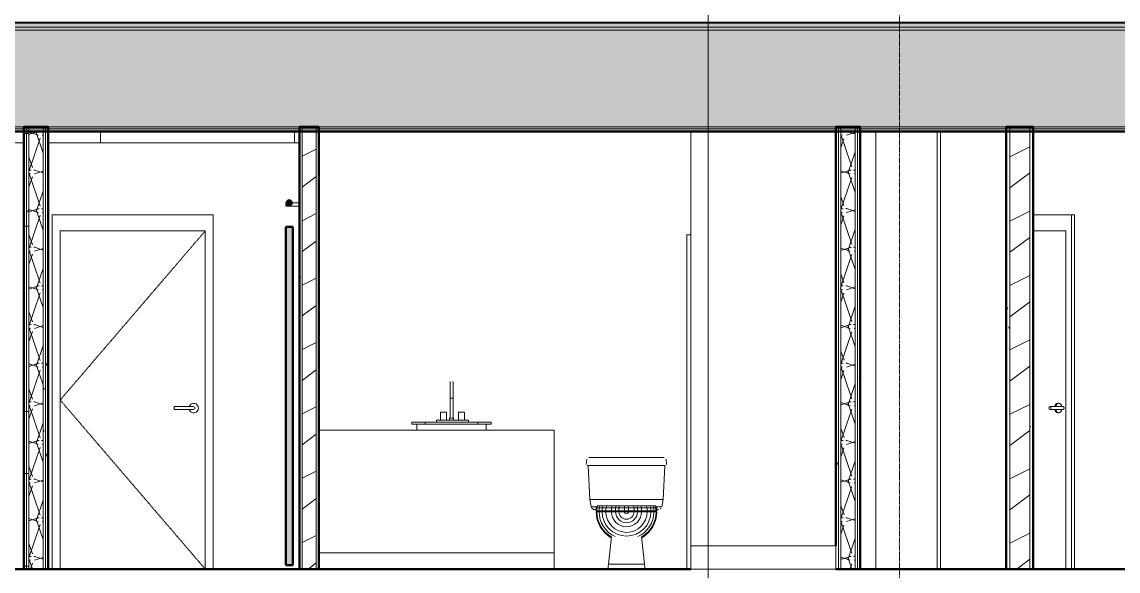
# Model space of a CAD drawing. Header units: inches. Extents: x -4168 to 1833, y -300 to 637.
# Drawn here: x -2718.2 to -2446.1, y -0.5 to 135.9 of the extents above; entities that cross this region are included whole.
import ezdxf

# ---------------------------------------------------------------- set-up
doc = ezdxf.new("R2010")
doc.units = ezdxf.units.IN
doc.header["$MEASUREMENT"] = 0
for name, pattern in [('Aligning Line 1_8_', [0.25, 0.125, -0.125]), ('Dash 1_16_', [0.125, 0.0625, -0.0625]), ('Grid Line 1_2_', [0.875, 0.5, -0.125, 0.125, -0.125])]:
    doc.linetypes.add(name, pattern=pattern)
for name, color, linetype, lineweight in [('0-1', 7, 'Continuous', 5), ('0-2', 7, 'Continuous', 13), ('0-3', 55, 'Continuous', 9), ('A-DOOR-2', 135, 'Continuous', 13), ('A-DOOR-3', 10, 'Continuous', 50), ('A-DOOR-4', 250, 'Continuous', 9), ('A-DOOR-8', 250, 'Dash 1_16_', 9), ('A-DOOR-FRAM-1', 250, 'Continuous', 9), ('A-FLOR-1', 8, 'Continuous', 5), ('A-FLOR-2', 31, 'Continuous', 5), ('A-FLOR-3', 251, 'Continuous', 5), ('A-FLOR-7', 192, 'Continuous', 50), ('A-FLOR-LEVL-1', 51, 'Grid Line 1_2_', 9), ('A-FLOR-MCUT', 51, 'Continuous', 13), ('A-FLOR-PATT-1', 8, 'Continuous', 9), ('A-WALL-1', 10, 'Continuous', 50), ('A-WALL-2', 7, 'Continuous', 13), ('A-WALL-3', 135, 'Continuous', 13), ('A-WALL-PATT-1', 250, 'Continuous', 9), ('A-WALL-PATT-2', 253, 'Continuous', 9), ('G-ANNO-SYMB', 111, 'Aligning Line 1_8_', 9), ('G-ANNO-SYMB-1', 111, 'Continuous', 9), ('I-WALL-1', 10, 'Continuous', 50), ('I-WALL-2', 135, 'Continuous', 13), ('P-SANR-FIXT-1', 55, 'Continuous', 9), ('Q-CASE-1', 55, 'Continuous', 9), ('S-GRID-1', 1, 'Grid Line 1_2_', 9)]:
    doc.layers.add(name, color=color, linetype=linetype, lineweight=lineweight)
pattern_1 = [(0, (-3769.654, 146.633), (30.72, 7.68), [1.267, -21.773, 1.267, -21.773, -122.88]), (0, (-3769.654, 146.633), (30.72, 7.68), [-46.08, 1.267, -44.813, 1.267, -21.773, -53.76]), (0, (-3769.654, 146.633), (30.72, 7.68), [-115.2, 1.267, -14.093, 1.267, -37.133]), (120, (-3758.134, 150.473), (-22.011075, 22.7643), [1.267, -21.773, 1.267, -21.773, -122.88]), (120, (-3758.134, 150.473), (-22.011075, 22.7643), [-46.08, 1.267, -44.813, 1.267, -21.773, -53.76]), (120, (-3758.134, 150.473), (-22.011075, 22.7643), [-115.2, 1.267, -14.093, 1.267, -37.133]), (240, (-3754.294, 165.833), (-8.708925, -30.4443), [1.267, -21.773, 1.267, -21.773, -122.88]), (240, (-3754.294, 165.833), (-8.708925, -30.4443), [-46.08, 1.267, -44.813, 1.267, -21.773, -53.76]), (240, (-3754.294, 165.833), (-8.708925, -30.4443), [-115.2, 1.267, -14.093, 1.267, -37.133])]
pattern_2 = [(216.87, (-3763.257, 162.627), (47.980943, 31.987086), [7.997, -71.971]), (206.565, (-3753.661, 157.829), (-15.993714, -15.994133), [17.881, -17.881]), (198.435, (-3753.661, 149.832), (-31.98674, -15.99388), [10.115, -40.461])]
pattern_3 = [(161.57, (-3769.174, 147.113), (-3.8399538, -1.54e-05), [0, -27.322, 3.034, 0]), (18.43, (-3770.134, 147.113), (-3.8399538, 1.54e-05), [0, -27.322, 3.034, 0]), (108.43, (-3769.174, 147.113), (1.919622, -9.6005246), [9.106, -21.25]), (71.57, (-3770.134, 147.113), (1.919622, 9.6005246), [9.106, -21.25])]

# ---------------------------------------------------------------- blocks, each defined once
blk = doc.blocks.new('Interior_barn_door_18732 - Interior_barn_door_18732-1655839-BUILDING SECTION - NORTH_SOUTH THRU PARKING RAMP - LOOKING WEST')
at = {"layer": 'A-DOOR-2'}
for points in [[(-2651.85, 90.37), (-2651.4, 90.56), (-2651.22, 91), (-2651.4, 91.44), (-2651.85, 91.62), (-2652.29, 91.44), (-2652.46, 90.96), (-2652.29, 90.56)], [(-2650.97, 1), (-2650.97, 85), (-2652.72, 85), (-2652.72, 1)]]:
    blk.add_hatch(color=256, dxfattribs=at).paths.add_polyline_path(points, flags=0)
for p, q in [((-2652.74, 90.96), (-2652.46, 90.96)), ((-2652.74, 90.96), (-2652.74, 90.15)), ((-2649.27, 90.15), (-2652.74, 90.15)), ((-2651.24, 90.96), (-2649.27, 90.96))]:
    blk.add_line(p, q, dxfattribs=at)
at = {"layer": 'A-DOOR-3'}
for p, q in [((-2650.97, 85), (-2652.72, 85)), ((-2652.72, 85), (-2652.72, 1)), ((-2650.97, 1), (-2650.97, 85)), ((-2652.72, 1), (-2650.97, 1))]:
    blk.add_line(p, q, dxfattribs=at)
for start, end in [(90, 270), (270, 90)]:
    blk.add_arc((-2651.85, 91), 0.625, start, end, dxfattribs=at)
blk = doc.blocks.new('M_Sink Vanity-Square - 500 x 440mm-1372835-BUILDING SECTION - NORTH_SOUTH THRU PARKING RAMP - LOOKING WEST')
at = {"layer": 'P-SANR-FIXT-1'}
for p, q in [((-2360.08, 46.39), (-2360.08, 46.4)), ((-2359.33, 46.41), (-2359.33, 46.39)), ((-2360.08, 45.19), (-2360.08, 37.5)), ((-2360.08, 43.87), (-2360.08, 42.5)), ((-2359.33, 37.5), (-2359.33, 45.19)), ((-2359.33, 42.5), (-2359.33, 43.87)), ((-2359.71, 42.5), (-2360.07, 42.5)), ((-2359.34, 42.5), (-2359.71, 42.5)), ((-2362.46, 39), (-2362.46, 36.99)), ((-2362.46, 39), (-2360.96, 39)), ((-2360.96, 36.99), (-2360.96, 39)), ((-2357.96, 39), (-2357.96, 36.99)), ((-2357.96, 39), (-2356.46, 39)), ((-2356.46, 36.99), (-2356.46, 39)), ((-2369.58, 36.5), (-2369.58, 36)), ((-2369.55, 36.5), (-2366.23, 36.5)), ((-2369.55, 36.5), (-2369.55, 36)), ((-2366.23, 36), (-2369.55, 36)), ((-2368.3, 36), (-2368.3, 34.5)), ((-2366.23, 36.5), (-2353.18, 36.5)), ((-2366.23, 36.5), (-2366.23, 36)), ((-2353.18, 36), (-2366.23, 36)), ((-2363.46, 36.99), (-2363.46, 36.5)), ((-2363.44, 36.99), (-2362.71, 36.99)), ((-2362.71, 36.99), (-2361.71, 36.99)), ((-2361.71, 36.99), (-2357.21, 36.99)), ((-2360.21, 37.5), (-2360.21, 36.99)), ((-2360.21, 37.5), (-2359.21, 37.5)), ((-2359.21, 36.99), (-2359.21, 37.5)), ((-2357.21, 36.99), (-2356.21, 36.99)), ((-2356.21, 36.99), (-2355.48, 36.99)), ((-2355.46, 36.5), (-2355.46, 36.99)), ((-2353.18, 36.5), (-2349.86, 36.5)), ((-2353.18, 36), (-2353.18, 36.5)), ((-2349.86, 36), (-2353.18, 36)), ((-2351.11, 34.5), (-2351.11, 36)), ((-2349.86, 36.5), (-2349.86, 36)), ((-2349.83, 36), (-2349.83, 36.5))]:
    blk.add_line(p, q, dxfattribs=at)
at = {"layer": 'P-SANR-FIXT-1', "flags": 128}
for points in [[(-2360.08, 46.43), (-2360.07, 46.45), (-2360.07, 46.46), (-2360.07, 46.48), (-2360.06, 46.49), (-2360.06, 46.51), (-2360.05, 46.52), (-2360.05, 46.53), (-2360.04, 46.55), (-2360.03, 46.56), (-2360.02, 46.57)], [(-2360.08, 46.37), (-2360.08, 46.37), (-2360.08, 46.37), (-2360.08, 46.36), (-2360.08, 46.34), (-2360.08, 46.33), (-2360.08, 46.3), (-2360.08, 46.28), (-2360.08, 46.25), (-2360.08, 46.21), (-2360.08, 46.18), (-2360.08, 46.14), (-2360.08, 46.09), (-2360.08, 46.04), (-2360.08, 45.99), (-2360.08, 45.94), (-2360.08, 45.88), (-2360.08, 45.82), (-2360.08, 45.75), (-2360.08, 45.69), (-2360.08, 45.62), (-2360.08, 45.54), (-2360.08, 45.47), (-2360.08, 45.39), (-2360.08, 45.31), (-2360.08, 45.23), (-2360.08, 45.14), (-2360.08, 45.05), (-2360.08, 44.96), (-2360.08, 44.87), (-2360.08, 44.78), (-2360.08, 44.69), (-2360.08, 44.59), (-2360.08, 44.5), (-2360.08, 44.4), (-2360.08, 44.3), (-2360.08, 44.2), (-2360.08, 44.1), (-2360.08, 44), (-2360.08, 43.9), (-2360.08, 43.87)], [(-2359.39, 46.58), (-2359.38, 46.56), (-2359.38, 46.55), (-2359.37, 46.54), (-2359.36, 46.52), (-2359.36, 46.51), (-2359.35, 46.5), (-2359.35, 46.48), (-2359.34, 46.47), (-2359.34, 46.45), (-2359.34, 46.44), (-2359.33, 46.42)], [(-2359.33, 43.87), (-2359.33, 43.97), (-2359.33, 44.07), (-2359.33, 44.17), (-2359.33, 44.27), (-2359.33, 44.37), (-2359.33, 44.47), (-2359.33, 44.57), (-2359.33, 44.66), (-2359.33, 44.76), (-2359.33, 44.85), (-2359.33, 44.94), (-2359.33, 45.03), (-2359.33, 45.12), (-2359.33, 45.2), (-2359.33, 45.29), (-2359.33, 45.37), (-2359.33, 45.45), (-2359.33, 45.52), (-2359.33, 45.6), (-2359.33, 45.67), (-2359.33, 45.74), (-2359.33, 45.8), (-2359.33, 45.86), (-2359.33, 45.92), (-2359.33, 45.98), (-2359.33, 46.03), (-2359.33, 46.08), (-2359.33, 46.13), (-2359.33, 46.17), (-2359.33, 46.21), (-2359.33, 46.24), (-2359.33, 46.27), (-2359.33, 46.3), (-2359.33, 46.32), (-2359.33, 46.34), (-2359.33, 46.35), (-2359.33, 46.36), (-2359.33, 46.37), (-2359.33, 46.37), (-2359.33, 46.37)], [(-2360.08, 45.19), (-2360.08, 45.23), (-2360.08, 45.28), (-2360.08, 45.33), (-2360.08, 45.38), (-2360.08, 45.42), (-2360.08, 45.47), (-2360.08, 45.52), (-2360.08, 45.56), (-2360.08, 45.61), (-2360.08, 45.65), (-2360.08, 45.69), (-2360.08, 45.74), (-2360.08, 45.78), (-2360.08, 45.82), (-2360.08, 45.86), (-2360.08, 45.9), (-2360.08, 45.93), (-2360.08, 45.97), (-2360.08, 46.01), (-2360.08, 46.04), (-2360.08, 46.07), (-2360.08, 46.1), (-2360.08, 46.13), (-2360.08, 46.16)], [(-2359.33, 46.14), (-2359.33, 46.11), (-2359.33, 46.08), (-2359.33, 46.05), (-2359.33, 46.01), (-2359.33, 45.98), (-2359.33, 45.94), (-2359.33, 45.91), (-2359.33, 45.87), (-2359.33, 45.83), (-2359.33, 45.79), (-2359.33, 45.75), (-2359.33, 45.7), (-2359.33, 45.66), (-2359.33, 45.62), (-2359.33, 45.57), (-2359.33, 45.53), (-2359.33, 45.48), (-2359.33, 45.44), (-2359.33, 45.39), (-2359.33, 45.34), (-2359.33, 45.3), (-2359.33, 45.25), (-2359.33, 45.2), (-2359.33, 45.19)]]:
    blk.add_lwpolyline(points, dxfattribs=at)
blk = doc.blocks.new('Toilet-Domestic-3D - Toilet-Domestic-3D-V19-BUILDING SECTION - NORTH_SOUTH THRU PARKING RAMP - LOOKING WEST')
at = {"layer": 'P-SANR-FIXT-1'}
for p, q in [((-2577.99, 27.29), (-2578.1, 26.02)), ((-2576.62, 27.75), (-2574.37, 27.75)), ((-2576.62, 27.75), (-2574.37, 27.75)), ((-2561.87, 27.75), (-2574.37, 27.75)), ((-2561.38, 27.75), (-2560.67, 27.75)), ((-2561.38, 27.75), (-2560.67, 27.75)), ((-2559.63, 27.75), (-2559.12, 27.75)), ((-2559.63, 27.75), (-2559.12, 27.75)), ((-2558.15, 26.02), (-2558.26, 27.29)), ((-2577.62, 25.75), (-2577.24, 17.25)), ((-2574.37, 25.75), (-2561.87, 25.75)), ((-2559.01, 17.25), (-2558.62, 25.75)), ((-2577.24, 17.25), (-2576.88, 15.49)), ((-2577.24, 17.25), (-2574.37, 17.25)), ((-2574.37, 17.25), (-2561.87, 17.25)), ((-2561.87, 17.25), (-2559.01, 17.25)), ((-2559.37, 15.49), (-2559.01, 17.25)), ((-2576.88, 15.49), (-2575.52, 15.49)), ((-2575.62, 15.24), (-2575.37, 15.75)), ((-2575.62, 15.25), (-2575.45, 15.25)), ((-2575.62, 14.5), (-2575.62, 15.25)), ((-2575.45, 15.24), (-2575.62, 15.24)), ((-2575.45, 14.5), (-2575.62, 14.5)), ((-2575.62, 14.25), (-2575.45, 14.25)), ((-2575.45, 15.24), (-2575.2, 15.75)), ((-2575.45, 15.25), (-2574.91, 15.25)), ((-2574.91, 15.24), (-2575.45, 15.24)), ((-2575.45, 14.5), (-2575.45, 15.24)), ((-2574.91, 14.5), (-2575.45, 14.5)), ((-2575.45, 14.25), (-2574.91, 14.25)), ((-2575.37, 15.75), (-2575.2, 15.75)), ((-2575.2, 15.75), (-2574.67, 15.75)), ((-2574.91, 15.24), (-2574.67, 15.75)), ((-2574.91, 15.25), (-2574.18, 15.25)), ((-2574.91, 14.5), (-2574.91, 15.25)), ((-2574.18, 15.24), (-2574.91, 15.24)), ((-2574.18, 14.5), (-2574.91, 14.5)), ((-2574.91, 14.25), (-2574.18, 14.25)), ((-2574.67, 15.75), (-2573.95, 15.75)), ((-2574.18, 15.24), (-2573.95, 15.75)), ((-2574.18, 15.25), (-2573.25, 15.25)), ((-2574.18, 14.5), (-2574.18, 15.25)), ((-2573.25, 15.24), (-2574.18, 15.24)), ((-2573.25, 14.5), (-2574.18, 14.5)), ((-2574.18, 14.25), (-2573.25, 14.25)), ((-2573.95, 15.75), (-2573.03, 15.75)), ((-2573.25, 15.24), (-2573.03, 15.75)), ((-2573.25, 15.25), (-2571.86, 15.25)), ((-2571.86, 15.24), (-2573.25, 15.24)), ((-2573.25, 14.5), (-2573.25, 15.24)), ((-2571.86, 14.5), (-2573.25, 14.5)), ((-2573.25, 14.25), (-2571.86, 14.25)), ((-2573.03, 15.75), (-2571.67, 15.75)), ((-2571.86, 15.25), (-2571.67, 15.75)), ((-2571.86, 15.25), (-2570.86, 15.25)), ((-2570.86, 15.24), (-2571.86, 15.24)), ((-2571.86, 14.5), (-2571.86, 15.24)), ((-2570.86, 14.5), (-2571.86, 14.5)), ((-2571.86, 14.25), (-2570.86, 14.25)), ((-2571.67, 15.75), (-2570.71, 15.75)), ((-2570.86, 15.25), (-2570.71, 15.75)), ((-2570.86, 15.25), (-2570, 15.25)), ((-2570.86, 14.5), (-2570.86, 15.25)), ((-2570, 15.24), (-2570.86, 15.24)), ((-2570, 14.5), (-2570.86, 14.5)), ((-2570.86, 14.25), (-2570, 14.25)), ((-2570.71, 15.75), (-2569.89, 15.75)), ((-2570, 15.25), (-2569.89, 15.75)), ((-2570, 15.25), (-2568.62, 15.25)), ((-2568.62, 15.24), (-2570, 15.24)), ((-2570, 14.5), (-2570, 15.24)), ((-2568.62, 14.5), (-2570, 14.5)), ((-2570, 14.25), (-2568.62, 14.25)), ((-2569.89, 15.75), (-2568.58, 15.75)), ((-2568.62, 15.25), (-2568.58, 15.75)), ((-2568.62, 15.25), (-2567.62, 15.25)), ((-2568.62, 14.5), (-2568.62, 15.25)), ((-2567.62, 15.24), (-2568.62, 15.24)), ((-2567.62, 14.5), (-2568.62, 14.5)), ((-2568.62, 14.25), (-2568.12, 14.25)), ((-2568.58, 15.75), (-2567.67, 15.75)), ((-2568.12, 14.25), (-2567.62, 14.25)), ((-2567.62, 15.25), (-2567.67, 15.75)), ((-2567.67, 15.75), (-2566.36, 15.75)), ((-2567.62, 15.25), (-2566.25, 15.25)), ((-2566.25, 15.24), (-2567.62, 15.24)), ((-2567.62, 14.5), (-2567.62, 15.24)), ((-2566.25, 14.5), (-2567.62, 14.5)), ((-2567.62, 14.25), (-2566.25, 14.25)), ((-2566.25, 15.25), (-2566.36, 15.75)), ((-2566.36, 15.75), (-2565.54, 15.75)), ((-2566.25, 15.25), (-2565.38, 15.25)), ((-2566.25, 14.5), (-2566.25, 15.25)), ((-2565.38, 15.24), (-2566.25, 15.24)), ((-2565.38, 14.5), (-2566.25, 14.5)), ((-2566.25, 14.25), (-2565.38, 14.25)), ((-2565.39, 15.25), (-2565.54, 15.75)), ((-2565.54, 15.75), (-2564.58, 15.75)), ((-2565.38, 15.25), (-2564.38, 15.25)), ((-2565.38, 14.5), (-2565.38, 15.25)), ((-2564.38, 15.24), (-2565.38, 15.24)), ((-2564.38, 14.5), (-2565.38, 14.5)), ((-2565.38, 14.25), (-2564.38, 14.25)), ((-2564.39, 15.25), (-2564.58, 15.75)), ((-2564.58, 15.75), (-2563.21, 15.75)), ((-2564.38, 15.25), (-2563, 15.25)), ((-2564.38, 14.5), (-2564.38, 15.25)), ((-2563, 15.24), (-2564.38, 15.24)), ((-2563, 14.5), (-2564.38, 14.5)), ((-2564.38, 14.25), (-2563, 14.25)), ((-2563, 15.24), (-2563.21, 15.75)), ((-2563.21, 15.75), (-2562.3, 15.75)), ((-2563, 15.25), (-2562.06, 15.25)), ((-2562.06, 15.24), (-2563, 15.24)), ((-2563, 14.5), (-2563, 15.24)), ((-2562.06, 14.5), (-2563, 14.5)), ((-2563, 14.25), (-2562.06, 14.25)), ((-2562.06, 15.24), (-2562.3, 15.75)), ((-2562.3, 15.75), (-2561.57, 15.75)), ((-2562.06, 15.25), (-2561.34, 15.25)), ((-2562.06, 14.5), (-2562.06, 15.25)), ((-2561.34, 15.24), (-2562.06, 15.24)), ((-2561.34, 14.5), (-2562.06, 14.5)), ((-2562.06, 14.25), (-2561.34, 14.25)), ((-2561.34, 15.24), (-2561.57, 15.75)), ((-2561.57, 15.75), (-2561.05, 15.75)), ((-2561.34, 15.25), (-2560.8, 15.25)), ((-2560.8, 15.24), (-2561.34, 15.24)), ((-2561.34, 14.5), (-2561.34, 15.24)), ((-2560.8, 14.5), (-2561.34, 14.5)), ((-2561.34, 14.25), (-2560.8, 14.25)), ((-2560.8, 15.24), (-2561.05, 15.75)), ((-2561.05, 15.75), (-2560.87, 15.75)), ((-2560.62, 15.24), (-2560.87, 15.75)), ((-2560.8, 15.25), (-2560.62, 15.25)), ((-2560.8, 14.5), (-2560.8, 15.25)), ((-2560.62, 15.24), (-2560.8, 15.24)), ((-2560.62, 14.5), (-2560.8, 14.5)), ((-2560.8, 14.25), (-2560.62, 14.25)), ((-2560.73, 15.49), (-2559.37, 15.49)), ((-2560.62, 14.5), (-2560.62, 15.25)), ((-2571.87, 8.12), (-2572.62, 1.25)), ((-2563.62, 1.25), (-2564.37, 8.12)), ((-2572.62, 1.25), (-2572.76, 0)), ((-2572.4, 1.25), (-2572.62, 1.25)), ((-2572.62, 1.25), (-2572.4, 1.25)), ((-2571.76, 1.25), (-2572.4, 1.25)), ((-2572.4, 1.25), (-2571.76, 1.25)), ((-2570.77, 1.25), (-2571.76, 1.25)), ((-2571.76, 1.25), (-2570.77, 1.25)), ((-2569.51, 1.25), (-2570.77, 1.25)), ((-2570.77, 1.25), (-2569.51, 1.25)), ((-2568.12, 1.25), (-2569.51, 1.25)), ((-2569.51, 1.25), (-2568.12, 1.25)), ((-2566.73, 1.25), (-2568.12, 1.25)), ((-2568.12, 1.25), (-2563.84, 1.25)), ((-2565.48, 1.25), (-2566.73, 1.25)), ((-2564.48, 1.25), (-2565.48, 1.25)), ((-2563.84, 1.25), (-2564.48, 1.25)), ((-2563.62, 1.25), (-2563.84, 1.25)), ((-2563.84, 1.25), (-2563.62, 1.25)), ((-2563.49, 0), (-2563.62, 1.25))]:
    blk.add_line(p, q, dxfattribs=at)
at = {"layer": 'P-SANR-FIXT-1', "flags": 128}
for points in [[(-2574.37, 27.75), (-2574.5, 27.75), (-2574.62, 27.75), (-2574.75, 27.75), (-2574.87, 27.75), (-2574.99, 27.75), (-2575.11, 27.75), (-2575.24, 27.75), (-2575.35, 27.75), (-2575.47, 27.75), (-2575.59, 27.75), (-2575.7, 27.75), (-2575.81, 27.75), (-2575.92, 27.75), (-2576.03, 27.75), (-2576.13, 27.75), (-2576.24, 27.75), (-2576.33, 27.75), (-2576.43, 27.75), (-2576.52, 27.75), (-2576.61, 27.75), (-2576.69, 27.75), (-2576.78, 27.75), (-2576.85, 27.75), (-2576.93, 27.75), (-2577, 27.75), (-2577.06, 27.75), (-2577.12, 27.75), (-2577.18, 27.75), (-2577.23, 27.75), (-2577.28, 27.75), (-2577.32, 27.75), (-2577.36, 27.75), (-2577.39, 27.75), (-2577.42, 27.75), (-2577.45, 27.75), (-2577.46, 27.75), (-2577.48, 27.75), (-2577.49, 27.75), (-2577.49, 27.75), (-2577.49, 27.75)], [(-2558.76, 27.75), (-2558.76, 27.75), (-2558.77, 27.75), (-2558.78, 27.75), (-2558.8, 27.75), (-2558.82, 27.75), (-2558.85, 27.75), (-2558.88, 27.75), (-2558.92, 27.75), (-2558.96, 27.75), (-2559, 27.75), (-2559.05, 27.75), (-2559.11, 27.75), (-2559.17, 27.75), (-2559.23, 27.75), (-2559.3, 27.75), (-2559.37, 27.75), (-2559.45, 27.75), (-2559.53, 27.75), (-2559.61, 27.75), (-2559.7, 27.75), (-2559.79, 27.75), (-2559.89, 27.75), (-2559.99, 27.75), (-2560.09, 27.75), (-2560.19, 27.75), (-2560.3, 27.75), (-2560.4, 27.75), (-2560.52, 27.75), (-2560.63, 27.75), (-2560.74, 27.75), (-2560.86, 27.75), (-2560.98, 27.75), (-2561.1, 27.75), (-2561.22, 27.75), (-2561.34, 27.75), (-2561.47, 27.75), (-2561.59, 27.75), (-2561.72, 27.75), (-2561.84, 27.75), (-2561.87, 27.75)], [(-2577.85, 25.75), (-2577.85, 25.75), (-2577.84, 25.75), (-2577.83, 25.75), (-2577.81, 25.75), (-2577.78, 25.75), (-2577.75, 25.75), (-2577.72, 25.75), (-2577.67, 25.75), (-2577.63, 25.75), (-2577.58, 25.75), (-2577.52, 25.75), (-2577.46, 25.75), (-2577.39, 25.75), (-2577.32, 25.75), (-2577.24, 25.75), (-2577.16, 25.75), (-2577.08, 25.75), (-2576.99, 25.75), (-2576.89, 25.75), (-2576.8, 25.75), (-2576.69, 25.75), (-2576.59, 25.75), (-2576.48, 25.75), (-2576.37, 25.75), (-2576.25, 25.75), (-2576.13, 25.75), (-2576.01, 25.75), (-2575.89, 25.75), (-2575.76, 25.75), (-2575.63, 25.75), (-2575.5, 25.75), (-2575.37, 25.75), (-2575.24, 25.75), (-2575.1, 25.75), (-2574.96, 25.75), (-2574.83, 25.75), (-2574.69, 25.75), (-2574.55, 25.75), (-2574.41, 25.75), (-2574.37, 25.75)], [(-2561.87, 25.75), (-2561.73, 25.75), (-2561.6, 25.75), (-2561.46, 25.75), (-2561.32, 25.75), (-2561.18, 25.75), (-2561.05, 25.75), (-2560.91, 25.75), (-2560.78, 25.75), (-2560.65, 25.75), (-2560.52, 25.75), (-2560.39, 25.75), (-2560.27, 25.75), (-2560.15, 25.75), (-2560.03, 25.75), (-2559.91, 25.75), (-2559.8, 25.75), (-2559.69, 25.75), (-2559.58, 25.75), (-2559.48, 25.75), (-2559.38, 25.75), (-2559.28, 25.75), (-2559.19, 25.75), (-2559.11, 25.75), (-2559.03, 25.75), (-2558.95, 25.75), (-2558.88, 25.75), (-2558.81, 25.75), (-2558.74, 25.75), (-2558.69, 25.75), (-2558.63, 25.75), (-2558.59, 25.75), (-2558.54, 25.75), (-2558.51, 25.75), (-2558.47, 25.75), (-2558.45, 25.75), (-2558.43, 25.75), (-2558.41, 25.75), (-2558.4, 25.75), (-2558.4, 25.75), (-2558.4, 25.75)], [(-2575.91, 14.75), (-2575.91, 14.75), (-2575.91, 14.75), (-2575.9, 14.75), (-2575.89, 14.75), (-2575.88, 14.75), (-2575.87, 14.75), (-2575.85, 14.75), (-2575.83, 14.75), (-2575.81, 14.75), (-2575.79, 14.75), (-2575.76, 14.75), (-2575.74, 14.75), (-2575.71, 14.75), (-2575.68, 14.75), (-2575.64, 14.75)], [(-2560.61, 14.75), (-2560.58, 14.75), (-2560.55, 14.75), (-2560.52, 14.75), (-2560.49, 14.75), (-2560.46, 14.75), (-2560.44, 14.75), (-2560.42, 14.75), (-2560.4, 14.75), (-2560.38, 14.75), (-2560.37, 14.75), (-2560.36, 14.75), (-2560.35, 14.75), (-2560.34, 14.75), (-2560.34, 14.75), (-2560.34, 14.75), (-2560.34, 14.75)]]:
    blk.add_lwpolyline(points, dxfattribs=at)
at = {"layer": 'P-SANR-FIXT-1'}
for radius, start, end in [(7.5, 180, 239.5183), (7.33, 180, 239.6408), (6.79, 180, 245.7328), (6.06, 180, 0), (5.13, 180, 0), (3.74, 180, 0), (2.74, 180, 0), (1.87, 180, 0), (0.5, 180, 0), (6.79, 294.2672, 0), (7.33, 300.3592, 0), (7.5, 300.4817, 0)]:
    blk.add_arc((-2568.12, 14.25), radius, start, end, dxfattribs=at)
blk.add_open_spline([(-2576.79, 15.28), (-2576.78, 15.25), (-2576.74, 15.19), (-2576.68, 15.11), (-2576.6, 15.03), (-2576.52, 14.96), (-2576.43, 14.89), (-2576.33, 14.84), (-2576.23, 14.8), (-2576.09, 14.76), (-2575.98, 14.75), (-2575.91, 14.75)], degree=3, knots=[0.1752548, 0.1752548, 0.1752548, 0.1752548, 0.25, 0.3333333, 0.4166667, 0.5, 0.5833333, 0.6666667, 0.75, 0.8333333, 1, 1, 1, 1], dxfattribs=at)
for points in [[(-2560.34, 14.75), (-2560.26, 14.75), (-2560.19, 14.76), (-2560.11, 14.77)], [(-2559.73, 14.96), (-2559.7, 14.98), (-2559.64, 15.03), (-2559.59, 15.08), (-2559.57, 15.11)]]:
    blk.add_open_spline(points, degree=3, dxfattribs=at)
blk = doc.blocks.new('OD_CW_Base Cabinet - OD_CW_Base Cabinet-1913675-BUILDING SECTION - NORTH_SOUTH THRU PARKING RAMP - LOOKING WEST')
at = {"layer": 'Q-CASE-1'}
for p, q in [((-2586.12, 302.5), (-2644.52, 302.5)), ((-2586.12, 302.5), (-2586.12, 272)), ((-2644.52, 272), (-2586.12, 272)), ((-2586.12, 272), (-2586.12, 268))]:
    blk.add_line(p, q, dxfattribs=at)
blk = doc.blocks.new('Shower Base-3D - 36_ x 36_-1585791-BUILDING SECTION - NORTH_SOUTH THRU PARKING RAMP - LOOKING WEST')
at = {"layer": 'P-SANR-FIXT-1'}
for p, q in [((-2552.12, 273.75), (-2516.12, 273.75)), ((-2552.12, 268), (-2552.12, 273.75)), ((-2516.12, 268), (-2516.12, 273.75)), ((-2516.12, 268), (-2552.12, 268))]:
    blk.add_line(p, q, dxfattribs=at)
blk = doc.blocks.new('Single-Flush - CLOSET-1720159-BUILDING SECTION - NORTH_SOUTH THRU PARKING RAMP - LOOKING WEST')
at = {"layer": 'A-DOOR-FRAM-1'}
for p, q in [((-2553.12, 268), (-2553.12, 351)), ((-2553.12, 351), (-2552.12, 351))]:
    blk.add_line(p, q, dxfattribs=at)
blk = doc.blocks.new('CTR - 1st Phase - Unit Layouts_rvt-1-BUILDING SECTION - NORTH_SOUTH THRU PARKING RAMP - LOOKING WEST')
at = {"layer": 'A-WALL-PATT-1'}
h = blk.add_hatch(dxfattribs=at)
h.set_pattern_fill('FP_1', color=256, style=0, pattern_type=2)
h.set_pattern_definition(pattern_1)
h.paths.add_polyline_path([(-2649.27, 0), (-2648.65, 0), (-2648.65, 108.75), (-2649.27, 108.75), (-2649.27, 4)], flags=0)
h = blk.add_hatch(dxfattribs=at)
h.set_pattern_fill('FP_1', color=256, style=0, pattern_type=2)
h.set_pattern_definition(pattern_1)
h.paths.add_polyline_path([(-2473.84, 0), (-2472.95, 0), (-2472.95, 108.75), (-2473.84, 108.75), (-2473.84, 22.68)], flags=0)
h = blk.add_hatch(dxfattribs=at)
h.set_pattern_fill('FP_1', color=256, style=0, pattern_type=2)
h.set_pattern_definition(pattern_1)
h.paths.add_polyline_path([(-2467.12, 0), (-2467.12, 108.75), (-2468, 108.75), (-2468, 0)], flags=0)
at = {"layer": 'A-WALL-PATT-2'}
h = blk.add_hatch(dxfattribs=at)
h.set_pattern_fill('FP_4', color=256, style=0, pattern_type=2)
h.set_pattern_definition(pattern_2)
h.paths.add_polyline_path([(-2645.15, 0), (-2645.15, 108.75), (-2648.65, 108.75), (-2648.65, 0)], flags=0)
h = blk.add_hatch(dxfattribs=at)
h.set_pattern_fill('FP_4', color=256, style=0, pattern_type=2)
h.set_pattern_definition(pattern_2)
h.paths.add_polyline_path([(-2468, 0), (-2468, 108.75), (-2472.95, 108.75), (-2472.95, 0)], flags=0)
at = {"layer": 'A-WALL-1'}
for p, q in [((-2649.27, 109.87), (-2649.27, 0)), ((-2644.52, 109.87), (-2649.27, 109.87)), ((-2644.52, 0), (-2644.52, 109.87)), ((-2473.84, 109.87), (-2473.84, 0)), ((-2467.12, 109.87), (-2473.84, 109.87)), ((-2467.12, 0), (-2467.12, 109.87)), ((-2649.27, 0), (-2644.52, 0)), ((-2473.84, 0), (-2467.12, 0))]:
    blk.add_line(p, q, dxfattribs=at)
at = {"layer": 'A-WALL-2'}
for p, q in [((-2648.65, 109.87), (-2648.65, 0)), ((-2645.15, 109.87), (-2645.15, 0)), ((-2472.95, 0), (-2472.95, 109.87)), ((-2468, 0), (-2468, 109.87))]:
    blk.add_line(p, q, dxfattribs=at)
at = {"layer": 'A-WALL-3'}
for p, q in [((-2552.12, 108.75), (-2552.12, 5.75)), ((-2491.03, 108.75), (-2491.03, 0))]:
    blk.add_line(p, q, dxfattribs=at)
at = {"layer": '0-2'}
for name, p in [('Interior_barn_door_18732 - Interior_barn_door_18732-1655839-BUILDING SECTION - NORTH_SOUTH THRU PARKING RAMP - LOOKING WEST', (0, 0)), ('Single-Flush - CLOSET-1720159-BUILDING SECTION - NORTH_SOUTH THRU PARKING RAMP - LOOKING WEST', (0, -268)), ('M_Sink Vanity-Square - 500 x 440mm-1372835-BUILDING SECTION - NORTH_SOUTH THRU PARKING RAMP - LOOKING WEST', (-251.86, 0)), ('OD_CW_Base Cabinet - OD_CW_Base Cabinet-1913675-BUILDING SECTION - NORTH_SOUTH THRU PARKING RAMP - LOOKING WEST', (0, -268)), ('Toilet-Domestic-3D - Toilet-Domestic-3D-V19-BUILDING SECTION - NORTH_SOUTH THRU PARKING RAMP - LOOKING WEST', (0, 0)), ('Shower Base-3D - 36_ x 36_-1585791-BUILDING SECTION - NORTH_SOUTH THRU PARKING RAMP - LOOKING WEST', (0, -268))]:
    blk.add_blockref(name, p, dxfattribs=at)
blk = doc.blocks.new('HOLLOW METAL - UNIT DOOR-V26-BUILDING SECTION - NORTH_SOUTH THRU PARKING RAMP - LOOKING WEST')
at = {"layer": 'A-DOOR-4'}
for p, q in [((-2459.01, 84), (-2467.12, 84)), ((-2459.01, 0), (-2459.01, 84)), ((-2460.81, 41.18), (-2461.03, 41.18)), ((-2460.04, 40.39), (-2462.97, 40.39)), ((-2462.97, 39.61), (-2460.04, 39.61)), ((-2461.03, 38.82), (-2460.81, 38.82))]:
    blk.add_line(p, q, dxfattribs=at)
at = {"layer": 'A-DOOR-4', "flags": 128}
for points in [[(-2460.04, 40.39), (-2460.03, 40.39), (-2460.01, 40.39), (-2460, 40.39), (-2459.98, 40.39), (-2459.97, 40.39), (-2459.96, 40.39), (-2459.94, 40.39), (-2459.93, 40.39), (-2459.92, 40.39), (-2459.91, 40.39), (-2459.9, 40.39), (-2459.9, 40.39), (-2459.89, 40.39), (-2459.88, 40.39), (-2459.88, 40.39), (-2459.88, 40.39), (-2459.87, 40.39), (-2459.87, 40.39), (-2459.87, 40.39), (-2459.87, 40.39)], [(-2459.87, 40.39), (-2459.87, 40.39), (-2459.87, 40.39), (-2459.87, 40.39), (-2459.88, 40.39), (-2459.88, 40.39), (-2459.89, 40.39), (-2459.89, 40.39), (-2459.9, 40.39), (-2459.91, 40.39), (-2459.92, 40.39), (-2459.93, 40.39), (-2459.94, 40.39), (-2459.95, 40.39), (-2459.96, 40.39), (-2459.97, 40.39), (-2459.99, 40.39), (-2460, 40.39), (-2460.02, 40.39), (-2460.03, 40.39), (-2460.04, 40.39)], [(-2460.04, 39.61), (-2460.03, 39.61), (-2460.01, 39.61), (-2460, 39.61), (-2459.98, 39.61), (-2459.97, 39.61), (-2459.96, 39.61), (-2459.94, 39.61), (-2459.93, 39.61), (-2459.92, 39.61), (-2459.91, 39.61), (-2459.9, 39.61), (-2459.9, 39.61), (-2459.89, 39.61), (-2459.88, 39.61), (-2459.88, 39.61), (-2459.88, 39.61), (-2459.87, 39.61), (-2459.87, 39.61), (-2459.87, 39.61), (-2459.87, 39.61)], [(-2459.87, 39.61), (-2459.87, 39.61), (-2459.87, 39.61), (-2459.87, 39.61), (-2459.88, 39.61), (-2459.88, 39.61), (-2459.89, 39.61), (-2459.89, 39.61), (-2459.9, 39.61), (-2459.91, 39.61), (-2459.92, 39.61), (-2459.93, 39.61), (-2459.94, 39.61), (-2459.95, 39.61), (-2459.96, 39.61), (-2459.97, 39.61), (-2459.99, 39.61), (-2460, 39.61), (-2460.02, 39.61), (-2460.03, 39.61), (-2460.04, 39.61)], [(-2459.87, 40.39), (-2459.85, 40.39), (-2459.84, 40.39), (-2459.82, 40.39), (-2459.81, 40.39), (-2459.79, 40.39), (-2459.78, 40.38), (-2459.76, 40.38), (-2459.75, 40.37), (-2459.73, 40.37), (-2459.72, 40.36), (-2459.7, 40.36), (-2459.69, 40.35), (-2459.67, 40.34), (-2459.66, 40.33), (-2459.65, 40.32), (-2459.63, 40.32), (-2459.62, 40.31), (-2459.61, 40.3), (-2459.6, 40.29), (-2459.59, 40.27), (-2459.58, 40.26), (-2459.57, 40.25), (-2459.56, 40.24), (-2459.55, 40.23), (-2459.54, 40.21), (-2459.53, 40.2), (-2459.52, 40.19), (-2459.52, 40.17), (-2459.51, 40.16), (-2459.5, 40.14), (-2459.5, 40.13), (-2459.49, 40.11), (-2459.49, 40.1), (-2459.48, 40.08), (-2459.48, 40.07), (-2459.48, 40.05), (-2459.48, 40.04), (-2459.48, 40.02), (-2459.48, 40), (-2459.48, 40)], [(-2459.48, 40), (-2459.48, 39.98), (-2459.48, 39.97), (-2459.48, 39.95), (-2459.48, 39.94), (-2459.48, 39.92), (-2459.49, 39.91), (-2459.49, 39.89), (-2459.5, 39.88), (-2459.5, 39.86), (-2459.51, 39.85), (-2459.51, 39.83), (-2459.52, 39.82), (-2459.53, 39.8), (-2459.54, 39.79), (-2459.54, 39.78), (-2459.55, 39.76), (-2459.56, 39.75), (-2459.57, 39.74), (-2459.58, 39.73), (-2459.6, 39.72), (-2459.61, 39.71), (-2459.62, 39.7), (-2459.63, 39.69), (-2459.64, 39.68), (-2459.66, 39.67), (-2459.67, 39.66), (-2459.68, 39.65), (-2459.7, 39.65), (-2459.71, 39.64), (-2459.73, 39.63), (-2459.74, 39.63), (-2459.76, 39.62), (-2459.77, 39.62), (-2459.79, 39.62), (-2459.8, 39.61), (-2459.82, 39.61), (-2459.83, 39.61), (-2459.85, 39.61), (-2459.87, 39.61), (-2459.87, 39.61)]]:
    blk.add_lwpolyline(points, dxfattribs=at)
at = {"layer": 'A-DOOR-4'}
for centre, major_axis, start_param, end_param in [((-2461.03, 40), (0, 1.18), 0, 1.240442), ((-2460.81, 40), (0, 1.18), 5.052499, 7.523627), ((-2462.97, 40), (0, 0.394), 4.712389, 7.853982), ((-2462.97, 40), (0, 0.394), 1.570796, 4.712389), ((-2461.03, 40), (0, 1.18), 1.901151, 3.141593), ((-2460.81, 40), (0, 1.18), 1.901151, 4.372279)]:
    blk.add_ellipse(centre, major_axis=major_axis, ratio=0.707107, start_param=start_param, end_param=end_param, dxfattribs=at)
at = {"layer": 'A-DOOR-FRAM-1'}
for p, q in [((-2457.6, 0), (-2457.6, 88)), ((-2467.12, 84), (-2459.01, 84)), ((-2459.01, 84), (-2459.01, 0))]:
    blk.add_line(p, q, dxfattribs=at)
blk = doc.blocks.new('HOLLOW METAL - UNIT DOOR-1759144-BUILDING SECTION - NORTH_SOUTH THRU PARKING RAMP - LOOKING WEST')
at = {"layer": 'A-DOOR-4'}
for p, q in [((-2672.72, 352), (-2708.72, 352)), ((-2708.72, 352), (-2708.72, 268)), ((-2672.72, 268), (-2672.72, 352)), ((-2676.27, 308.39), (-2680.4, 308.39)), ((-2680.4, 308), (-2680.4, 308.39)), ((-2680.4, 307.61), (-2680.4, 308)), ((-2680.4, 307.61), (-2676.27, 307.61))]:
    blk.add_line(p, q, dxfattribs=at)
at = {"layer": 'A-DOOR-4', "flags": 128}
for points in [[(-2675.68, 308.39), (-2675.68, 308.39), (-2675.68, 308.39), (-2675.68, 308.39), (-2675.68, 308.39), (-2675.69, 308.39), (-2675.69, 308.39), (-2675.7, 308.39), (-2675.71, 308.39), (-2675.71, 308.39), (-2675.72, 308.39), (-2675.73, 308.39), (-2675.74, 308.39), (-2675.75, 308.39), (-2675.77, 308.39), (-2675.78, 308.39), (-2675.79, 308.39), (-2675.81, 308.39), (-2675.82, 308.39), (-2675.84, 308.39), (-2675.86, 308.39), (-2675.87, 308.39), (-2675.89, 308.39), (-2675.91, 308.39), (-2675.93, 308.39), (-2675.95, 308.39), (-2675.97, 308.39), (-2675.99, 308.39), (-2676.01, 308.39), (-2676.03, 308.39), (-2676.05, 308.39), (-2676.08, 308.39), (-2676.1, 308.39), (-2676.12, 308.39), (-2676.14, 308.39), (-2676.17, 308.39), (-2676.19, 308.39), (-2676.21, 308.39), (-2676.24, 308.39), (-2676.26, 308.39), (-2676.27, 308.39)], [(-2676.27, 307.61), (-2676.24, 307.61), (-2676.22, 307.61), (-2676.2, 307.61), (-2676.17, 307.61), (-2676.15, 307.61), (-2676.13, 307.61), (-2676.1, 307.61), (-2676.08, 307.61), (-2676.06, 307.61), (-2676.04, 307.61), (-2676.02, 307.61), (-2675.99, 307.61), (-2675.97, 307.61), (-2675.95, 307.61), (-2675.93, 307.61), (-2675.91, 307.61), (-2675.9, 307.61), (-2675.88, 307.61), (-2675.86, 307.61), (-2675.84, 307.61), (-2675.83, 307.61), (-2675.81, 307.61), (-2675.8, 307.61), (-2675.78, 307.61), (-2675.77, 307.61), (-2675.76, 307.61), (-2675.75, 307.61), (-2675.74, 307.61), (-2675.73, 307.61), (-2675.72, 307.61), (-2675.71, 307.61), (-2675.7, 307.61), (-2675.7, 307.61), (-2675.69, 307.61), (-2675.69, 307.61), (-2675.68, 307.61), (-2675.68, 307.61), (-2675.68, 307.61), (-2675.68, 307.61)]]:
    blk.add_lwpolyline(points, dxfattribs=at)
at = {"layer": 'A-DOOR-4'}
for centre, radius, start, end in [((-2675.58, 308), 1.18, 0, 160.3657), ((-2675.58, 308), 1.18, 199.5633, 0), ((-2675.68, 308), 0.394, 75, 90), ((-2675.68, 308), 0.394, 270, 285), ((-2675.68, 308), 0.394, 0, 30), ((-2675.68, 308), 0.394, 330, 0)]:
    blk.add_arc(centre, radius, start, end, dxfattribs=at)
at = {"layer": 'A-DOOR-8'}
for p, q in [((-2672.72, 352), (-2708.72, 310)), ((-2708.72, 310), (-2672.72, 268))]:
    blk.add_line(p, q, dxfattribs=at)
at = {"layer": 'A-DOOR-FRAM-1'}
for p, q in [((-2708.72, 352), (-2708.72, 268)), ((-2708.72, 352), (-2672.72, 352)), ((-2672.72, 352), (-2672.72, 268))]:
    blk.add_line(p, q, dxfattribs=at)
blk = doc.blocks.new('CTR - 1st Phase - Common Walls_rvt-1-BUILDING SECTION - NORTH_SOUTH THRU PARKING RAMP - LOOKING WEST')
at = {"layer": 'A-WALL-PATT-1'}
h = blk.add_hatch(dxfattribs=at)
h.set_pattern_fill('FP_1', color=256, style=0, pattern_type=2)
h.set_pattern_definition(pattern_1)
h.paths.add_polyline_path([(-2717.72, 0), (-2717.1, 0), (-2717.1, 108.75), (-2717.72, 108.75), (-2717.72, 22.68)], flags=0)
h = blk.add_hatch(dxfattribs=at)
h.set_pattern_fill('FP_1', color=256, style=0, pattern_type=2)
h.set_pattern_definition(pattern_1)
h.paths.add_polyline_path([(-2716.47, 0), (-2716.47, 108.75), (-2717.1, 108.75), (-2717.1, 0)], flags=0)
h = blk.add_hatch(dxfattribs=at)
h.set_pattern_fill('FP_1', color=256, style=0, pattern_type=2)
h.set_pattern_definition(pattern_1)
h.paths.add_polyline_path([(-2712.35, 0), (-2712.35, 108.75), (-2712.97, 108.75), (-2712.97, 0)], flags=0)
h = blk.add_hatch(dxfattribs=at)
h.set_pattern_fill('FP_1', color=256, style=0, pattern_type=2)
h.set_pattern_definition(pattern_1)
h.paths.add_polyline_path([(-2711.72, 0), (-2711.72, 108.75), (-2712.35, 108.75), (-2712.35, 0)], flags=0)
h = blk.add_hatch(dxfattribs=at)
h.set_pattern_fill('FP_1', color=256, style=0, pattern_type=2)
h.set_pattern_definition(pattern_1)
h.paths.add_polyline_path([(-2515.5, 0), (-2515.5, 108.75), (-2516.12, 108.75), (-2516.12, 0)], flags=0)
h = blk.add_hatch(dxfattribs=at)
h.set_pattern_fill('FP_1', color=256, style=0, pattern_type=2)
h.set_pattern_definition(pattern_1)
h.paths.add_polyline_path([(-2514.87, 0), (-2514.87, 108.75), (-2515.5, 108.75), (-2515.5, 0)], flags=0)
h = blk.add_hatch(dxfattribs=at)
h.set_pattern_fill('FP_1', color=256, style=0, pattern_type=2)
h.set_pattern_definition(pattern_1)
h.paths.add_polyline_path([(-2510.12, 0), (-2510.12, 108.75), (-2510.75, 108.75), (-2510.75, 0)], flags=0)
at = {"layer": 'A-WALL-PATT-2'}
h = blk.add_hatch(dxfattribs=at)
h.set_pattern_fill('FP_5', color=256, style=0, pattern_type=2)
h.set_pattern_definition(pattern_3)
h.paths.add_polyline_path([(-2712.97, 0), (-2712.97, 108.75), (-2716.47, 108.75), (-2716.47, 0)], flags=0)
h = blk.add_hatch(dxfattribs=at)
h.set_pattern_fill('FP_5', color=256, style=0, pattern_type=2)
h.set_pattern_definition(pattern_3)
h.paths.add_polyline_path([(-2511.37, 0), (-2511.37, 108.75), (-2514.87, 108.75), (-2514.87, 0)], flags=0)
at = {"layer": 'A-WALL-2'}
for p, q in [((-2717.1, 0), (-2717.1, 109.87)), ((-2716.47, 0), (-2716.47, 109.87)), ((-2712.97, 0), (-2712.97, 109.87)), ((-2712.35, 0), (-2712.35, 109.87)), ((-2515.5, 0), (-2515.5, 109.87)), ((-2514.87, 0), (-2514.87, 109.87)), ((-2511.37, 0), (-2511.37, 109.87)), ((-2510.75, 0), (-2510.75, 109.87))]:
    blk.add_line(p, q, dxfattribs=at)
at = {"layer": 'I-WALL-1'}
for p, q in [((-2717.72, 109.87), (-2717.72, 0)), ((-2711.72, 109.87), (-2717.72, 109.87)), ((-2711.72, 0), (-2711.72, 109.87)), ((-2516.12, 109.87), (-2516.12, 5.75)), ((-2510.12, 109.87), (-2516.12, 109.87)), ((-2510.12, 0), (-2510.12, 109.87)), ((-2717.72, 0), (-2711.72, 0)), ((-2516.12, 0), (-2510.12, 0))]:
    blk.add_line(p, q, dxfattribs=at)
at = {"layer": 'I-WALL-2'}
for p, q in [((-2698.7, 108.75), (-2698.7, 105.87)), ((-2650.52, 108.75), (-2650.52, 105.87)), ((-2506.19, 0), (-2506.19, 108.75)), ((-2490.13, 0), (-2490.13, 108.75)), ((-2717.72, 105.87), (-2780.17, 105.87)), ((-2649.27, 105.87), (-2711.72, 105.87)), ((-2710.72, 0), (-2710.72, 88)), ((-2710.72, 88), (-2670.72, 88)), ((-2670.72, 88), (-2670.72, 0)), ((-2467.12, 88), (-2456.89, 88)), ((-2456.89, 88), (-2456.89, 0))]:
    blk.add_line(p, q, dxfattribs=at)
at = {"layer": '0-3'}
for name, p in [('HOLLOW METAL - UNIT DOOR-V26-BUILDING SECTION - NORTH_SOUTH THRU PARKING RAMP - LOOKING WEST', (0, 0)), ('HOLLOW METAL - UNIT DOOR-1759144-BUILDING SECTION - NORTH_SOUTH THRU PARKING RAMP - LOOKING WEST', (0, -268))]:
    blk.add_blockref(name, p, dxfattribs=at)

msp = doc.modelspace()

# ---------------------------------------------------------------- hatches: boundary and pattern name
at = {"layer": 'A-FLOR-1'}
msp.add_hatch(color=256, dxfattribs=at).paths.add_polyline_path([(-3204.3737, 135.625), (-2076.1737, 135.625), (-2076.1737, 135.875), (-3204.3737, 135.875)], flags=0)
at = {"layer": 'A-FLOR-2'}
msp.add_hatch(color=256, dxfattribs=at).paths.add_polyline_path([(-3204.3737, 109.875), (-2070.6737, 109.875), (-2070.6737, 133.875), (-3204.3737, 133.875), (-3204.3737, 114.3775)], flags=0)
at = {"layer": 'A-FLOR-3'}
h = msp.add_hatch(color=256, dxfattribs=at)
h.paths.add_polyline_path([(-2107.3327, 109.375), (-2106.4487, 109.375), (-2106.4487, 109.875), (-2290.107, 109.875), (-2290.107, 109.375), (-2113.5514, 109.375)], flags=0)
h.paths.add_polyline_path([(-3204.3737, 109.375), (-2331.5382, 109.375), (-2331.5382, 109.875), (-3204.3737, 109.875)], flags=0)
at = {"layer": 'A-FLOR-PATT-1'}
h = msp.add_hatch(dxfattribs=at)
h.set_pattern_fill('FP_2', color=256, style=0, pattern_type=2)
h.set_pattern_definition([(0, (-3769.654, 146.633), (15.36, 3.84), [1.267, -10.253, 1.267, -10.253, -61.44]), (0, (-3769.654, 146.633), (15.36, 3.84), [-23.04, 1.267, -21.773, 1.267, -10.253, -26.88]), (0, (-3769.654, 146.633), (15.36, 3.84), [-57.6, 1.267, -6.413, 1.267, -17.933]), (120, (-3763.894, 148.553), (-11.0055376, 11.38215), [1.267, -10.253, 1.267, -10.253, -61.44]), (120, (-3763.894, 148.553), (-11.0055376, 11.38215), [-23.04, 1.267, -21.773, 1.267, -10.253, -26.88]), (120, (-3763.894, 148.553), (-11.0055376, 11.38215), [-57.6, 1.267, -6.413, 1.267, -17.933]), (240, (-3761.974, 156.233), (-4.3544624, -15.22215), [1.267, -10.253, 1.267, -10.253, -61.44]), (240, (-3761.974, 156.233), (-4.3544624, -15.22215), [-23.04, 1.267, -21.773, 1.267, -10.253, -26.88]), (240, (-3761.974, 156.233), (-4.3544624, -15.22215), [-57.6, 1.267, -6.413, 1.267, -17.933])])
h.paths.add_polyline_path([(-3204.3737, 134.625), (-2076.1737, 134.625), (-2076.1737, 135.625), (-3204.3737, 135.625)], flags=0)
h = msp.add_hatch(dxfattribs=at)
h.set_pattern_fill('FP_3', color=256, style=0, pattern_type=2)
h.set_pattern_definition([(0, (-3769.654, 146.633), (0, 4.798), []), (315, (-3769.654, 146.633), (4.7984266, 0), [6.786, -6.786]), (45, (-3769.654, 146.633), (4.7984266, 0), [6.786, -6.786])])
h.paths.add_polyline_path([(-2071.3423, 133.875), (-2070.6737, 133.875), (-2070.705, 134.625), (-3204.3737, 134.625), (-3204.3737, 133.875), (-2076.1737, 133.875)], flags=0)
h = msp.add_hatch(dxfattribs=at)
h.set_pattern_fill('FP_1', color=256, style=0, pattern_type=2)
h.set_pattern_definition(pattern_1)
h.paths.add_polyline_path([(-3204.3737, 108.75), (-2331.5382, 108.75), (-2331.5382, 109.375), (-3204.3737, 109.375)], flags=0)
h.paths.add_polyline_path([(-2109.2189, 108.75), (-2106.4487, 108.75), (-2106.4487, 109.375), (-2290.107, 109.375), (-2290.107, 108.75), (-2113.5514, 108.75)], flags=0)

# ---------------------------------------------------------------- linework, layer by layer
at = {"layer": 'A-FLOR-7'}
for p, q in [((-3204.3737, 108.75), (-2106.4487, 108.75)), ((-2552.1237, 0), (-2877.3237, 0)), ((-2388.3355, 0), (-2516.1237, 0))]:
    msp.add_line(p, q, dxfattribs=at)
at = {"layer": 'A-FLOR-LEVL-1'}
msp.add_line((-4167.9645, 0), (-1814.099, 0), dxfattribs=at)
at = {"layer": 'A-FLOR-MCUT'}
for p, q in [((-2076.1737, 135.875), (-3852.4737, 135.875)), ((-2076.1737, 135.625), (-3852.4737, 135.625)), ((-2076.1737, 134.625), (-3204.3737, 134.625)), ((-2070.6737, 133.875), (-3204.3737, 133.875)), ((-2097.8237, 109.875), (-3204.3737, 109.875)), ((-2106.4487, 109.375), (-3204.3737, 109.375))]:
    msp.add_line(p, q, dxfattribs=at)
at = {"layer": 'G-ANNO-SYMB'}
msp.add_line((-1910.9479, 0), (-4072.0519, 0), dxfattribs=at)
at = {"layer": 'G-ANNO-SYMB-1'}
msp.add_line((-2547.8212, 454.1414), (-2547.8212, -184.9308), dxfattribs=at)
at = {"layer": 'S-GRID-1'}
msp.add_line((-2500.3237, -159.8356), (-2500.3237, 443.4366), dxfattribs=at)

# ---------------------------------------------------------------- block references
at = {"layer": '0-1'}
for name in ['CTR - 1st Phase - Common Walls_rvt-1-BUILDING SECTION - NORTH_SOUTH THRU PARKING RAMP - LOOKING WEST', 'CTR - 1st Phase - Unit Layouts_rvt-1-BUILDING SECTION - NORTH_SOUTH THRU PARKING RAMP - LOOKING WEST']:
    msp.add_blockref(name, (0, 0), dxfattribs=at)

doc.saveas('drawing.dxf')
